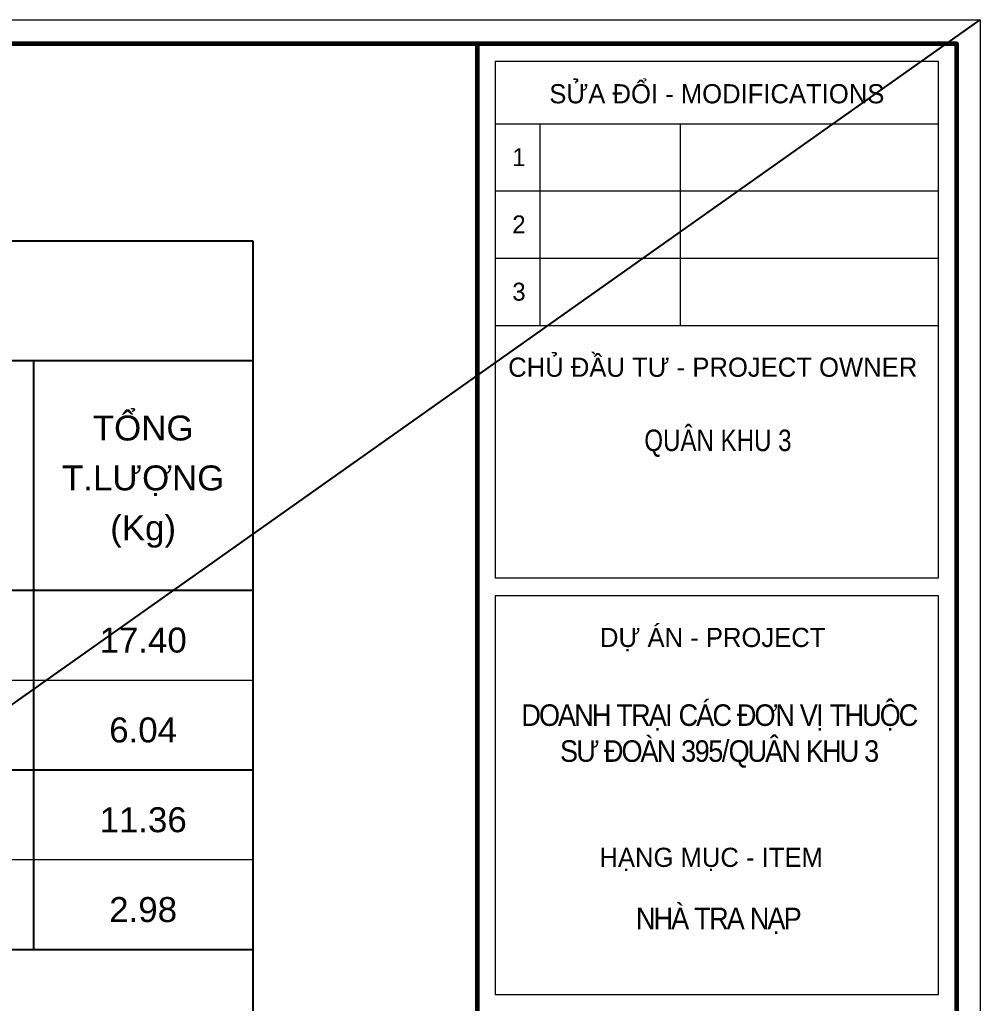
# Model space of a CAD drawing. Header units: millimetres. Extents: x 19378 to 270036, y -611253 to -548347.
# Drawn here: x 248423 to 253236, y -553275 to -548347 of the extents above; entities that cross this region are included whole.
import ezdxf
from ezdxf.enums import TextEntityAlignment as Align

# ---------------------------------------------------------------- set-up
doc = ezdxf.new("R2010")
doc.units = ezdxf.units.MM
doc.header["$MEASUREMENT"] = 0
doc.linetypes.add('HIDDEN', pattern=[0.375, 0.25, -0.125])
doc.layers.get('Defpoints').update_dxf_attribs({"color": 1})
for name, color, linetype, lineweight in [('08. Net Text', 3, 'Continuous', 13), ('LC MANH DUT', 35, 'HIDDEN', 5), ('LC Net thay', 7, 'Continuous', 25), ('LC Text1', 3, 'Continuous', 20)]:
    doc.layers.add(name, color=color, linetype=linetype, lineweight=lineweight)
doc.layers.add('KCS_Plotter', color=11, linetype='Continuous', plot=False)
doc.layers.add('Khungten_LCDI', color=7, linetype='Continuous')
doc.styles.add('Hoa', font='micross.ttf')
doc.styles.add('Khungten', font='VHAVAN.TTF', dxfattribs={"width": 0.9, "height": 5000})
doc.styles.add('Text Khung Ten', font='VHAVAN.TTF')
doc.styles.add('Thuong', font='micross.ttf')
doc.styles.add('Title', font='VHBLACK.TTF', dxfattribs={"width": 0.8})

# ---------------------------------------------------------------- blocks, each defined once
blk = doc.blocks.new('Nha o can bo nhan vien Trung doan')
at = {"layer": 'Defpoints', "lineweight": 0}
blk.add_lwpolyline([(-1200, -14850), (-1200, 14850), (40800, 14850), (40800, -14850)], close=True, dxfattribs=at)
at = {"layer": 'Khungten_LCDI', "color": 5, "lineweight": 60}
blk.add_line((36600, 14650), (36600, -14650), dxfattribs=at)
at = {"layer": 'Khungten_LCDI', "color": 5, "lineweight": 25}
blk.add_line((40600, -14650), (40600, 14650), dxfattribs=at)
at = {"layer": 'Khungten_LCDI', "color": 9, "lineweight": 15}
for p, q in [((36750, 13981.3), (40450, 13981.3)), ((37122.7, 13981.3), (37122.7, 12296.8)), ((38292.8, 13981.3), (38292.8, 12296.8)), ((36750, 13419.8), (40450, 13419.8)), ((36750, 12858.3), (40450, 12858.3)), ((36750, 12296.8), (40450, 12296.8))]:
    blk.add_line(p, q, dxfattribs=at)
at = {"layer": 'Khungten_LCDI', "color": 5, "lineweight": 60}
blk.add_lwpolyline([(0, -14650), (0, 14650), (40600, 14650), (40600, -14650)], close=True, dxfattribs=at)
at = {"layer": 'Khungten_LCDI', "color": 9, "lineweight": 15}
for points in [[(36750, 10190.4), (40450, 10190.4), (40450, 14500), (36750, 14500)], [(36750, 6711.5), (40450, 6711.5), (40450, 10040.4), (36750, 10040.4)]]:
    blk.add_lwpolyline(points, close=True, dxfattribs=at)
at = {"color": 7, "style": 'Khungten'}
for s, p in [('söa ®æi - modifications', (38600, 14151.5)), ('chñ ®Çu t\xad - project owner', (38565.6, 11868.2)), ('dù ¸n - project', (38565.6, 9611.8)), ('h¹ng môc - item', (38552.5, 7775.6))]:
    blk.add_text(s, height=160, dxfattribs=at).set_placement(p, align=Align.CENTER)
at = {"color": 4, "char_height": 180, "attachment_point": 5, "style": 'Khungten'}
for s, insert, width in [('{\\f.VnArialH|b0|i0|c0|p34;\\W0.8;qu©n khu 3}', (38609, 11313), 2315.239), ('{\\f.VnArialH|b0|i0|c0|p34;\\W0.9;\\T0.9;doanh tr¹i c¸c ®¬n vÞ thuéc s\xad ®oµn 395/qu©n khu 3}', (38616.6, 8868.3), 3461.975), ('{\\f.VnArialH|b0|i0|c0|p34;\\T0.9;nhµ tra n¹p}', (38609, 7325.4), 3712.556)]:
    blk.add_mtext(s, dxfattribs=dict(at, insert=insert, width=width))
at = {"color": 7, "style": 'Khungten', "width": 0.8}
for tag, p in [('REVISION', (39498.8, -10746.3)), ('NGAYHT', (39546.1, -11609.4))]:
    blk.add_attdef(tag, text='', height=200, dxfattribs=at).set_placement(p, align=Align.CENTER)
at = {"layer": '08. Net Text', "color": 7, "style": 'Text Khung Ten'}
blk.add_text('1', height=150, dxfattribs=at).set_placement((36891.7, 13626.8))
at = {"layer": '08. Net Text', "color": 7, "ltscale": 2, "style": 'Text Khung Ten'}
for s, p in [('2', (36891.7, 13065.3)), ('3', (36891.7, 12503.8))]:
    blk.add_text(s, height=150, dxfattribs=at).set_placement(p)
at = {"layer": 'LC Text1', "style": 'Title', "width": 1.485915}
for tag, p, p2 in [('TENBANVE1', (36912.7, -8885.8), (40339.1, -8885.8)), ('TENBANVE2', (36912.7, -9562.5), (40339.1, -9562.5))]:
    blk.add_attdef(tag, text='', height=250, dxfattribs=at).set_placement(p, p2, align=Align.FIT)
at = {"layer": 'LC Text1', "style": 'Title', "width": 0.7}
blk.add_attdef('SOBANVE', text='', height=250, dxfattribs=at).set_placement((39562, -13896.2), align=Align.CENTER)

msp = doc.modelspace()

# ---------------------------------------------------------------- linework, layer by layer
at = {"layer": 'KCS_Plotter', "ltscale": 2}
msp.add_line((228035.6, -566167.2), (253235.6, -548347.2), dxfattribs=at)
at = {"layer": 'LC MANH DUT'}
for p, q in [((240766.5, -551655.5), (249591.5, -551655.5)), ((240766.5, -552105.5), (249591.5, -552105.5)), ((240766.5, -552555.5), (249591.5, -552555.5)), ((240766.5, -553005.5), (249591.5, -553005.5))]:
    msp.add_line(p, q, dxfattribs=at)
at = {"layer": 'LC Net thay'}
for p, q in [((240016.5, -549455.5), (249591.5, -549455.5)), ((249591.5, -549455.5), (249591.5, -554255.5)), ((240016.5, -550055.5), (249591.5, -550055.5)), ((248491.5, -550055.5), (248491.5, -553005.5)), ((240016.5, -551205.5), (249591.5, -551205.5)), ((240016.5, -552105.5), (249591.5, -552105.5)), ((240016.5, -553005.5), (249591.5, -553005.5))]:
    msp.add_line(p, q, dxfattribs=at)
at = {"layer": 'LC Text1'}
msp.add_line((240016.5, -553005.5), (249591.5, -553005.5), dxfattribs=at)

# ---------------------------------------------------------------- block references
at = {"layer": 'LC Net thay', "xscale": 0.6, "yscale": 0.6, "zscale": 0.6}
msp.add_blockref('Nha o can bo nhan vien Trung doan', (228755.6, -557257.2), dxfattribs=at)

# ---------------------------------------------------------------- texts
at = {"layer": 'LC Text1'}
for s, style, p in [('TỔNG', 'Hoa', (249041.5, -550455.5)), ('T.LƯỢNG', 'Hoa', (249041.5, -550705.5)), ('(Kg)', 'Thuong', (249041.5, -550955.5))]:
    msp.add_text(s, height=125, dxfattribs=dict(at, style=style)).set_placement(p, align=Align.CENTER)
at = {"layer": 'LC Text1', "style": 'Hoa'}
for s, p in [('17.40', (249041.5, -551555.5)), ('11.36', (249041.5, -552455.5))]:
    msp.add_text(s, height=125, dxfattribs=at).set_placement(p, align=Align.BOTTOM_CENTER)
at = {"layer": 'LC Text1', "color": 7, "style": 'Hoa'}
for s, p in [('6.04', (249041.5, -552005.5)), ('2.98', (249041.5, -552905.5))]:
    msp.add_text(s, height=125, dxfattribs=at).set_placement(p, align=Align.BOTTOM_CENTER)

doc.saveas('drawing.dxf')
